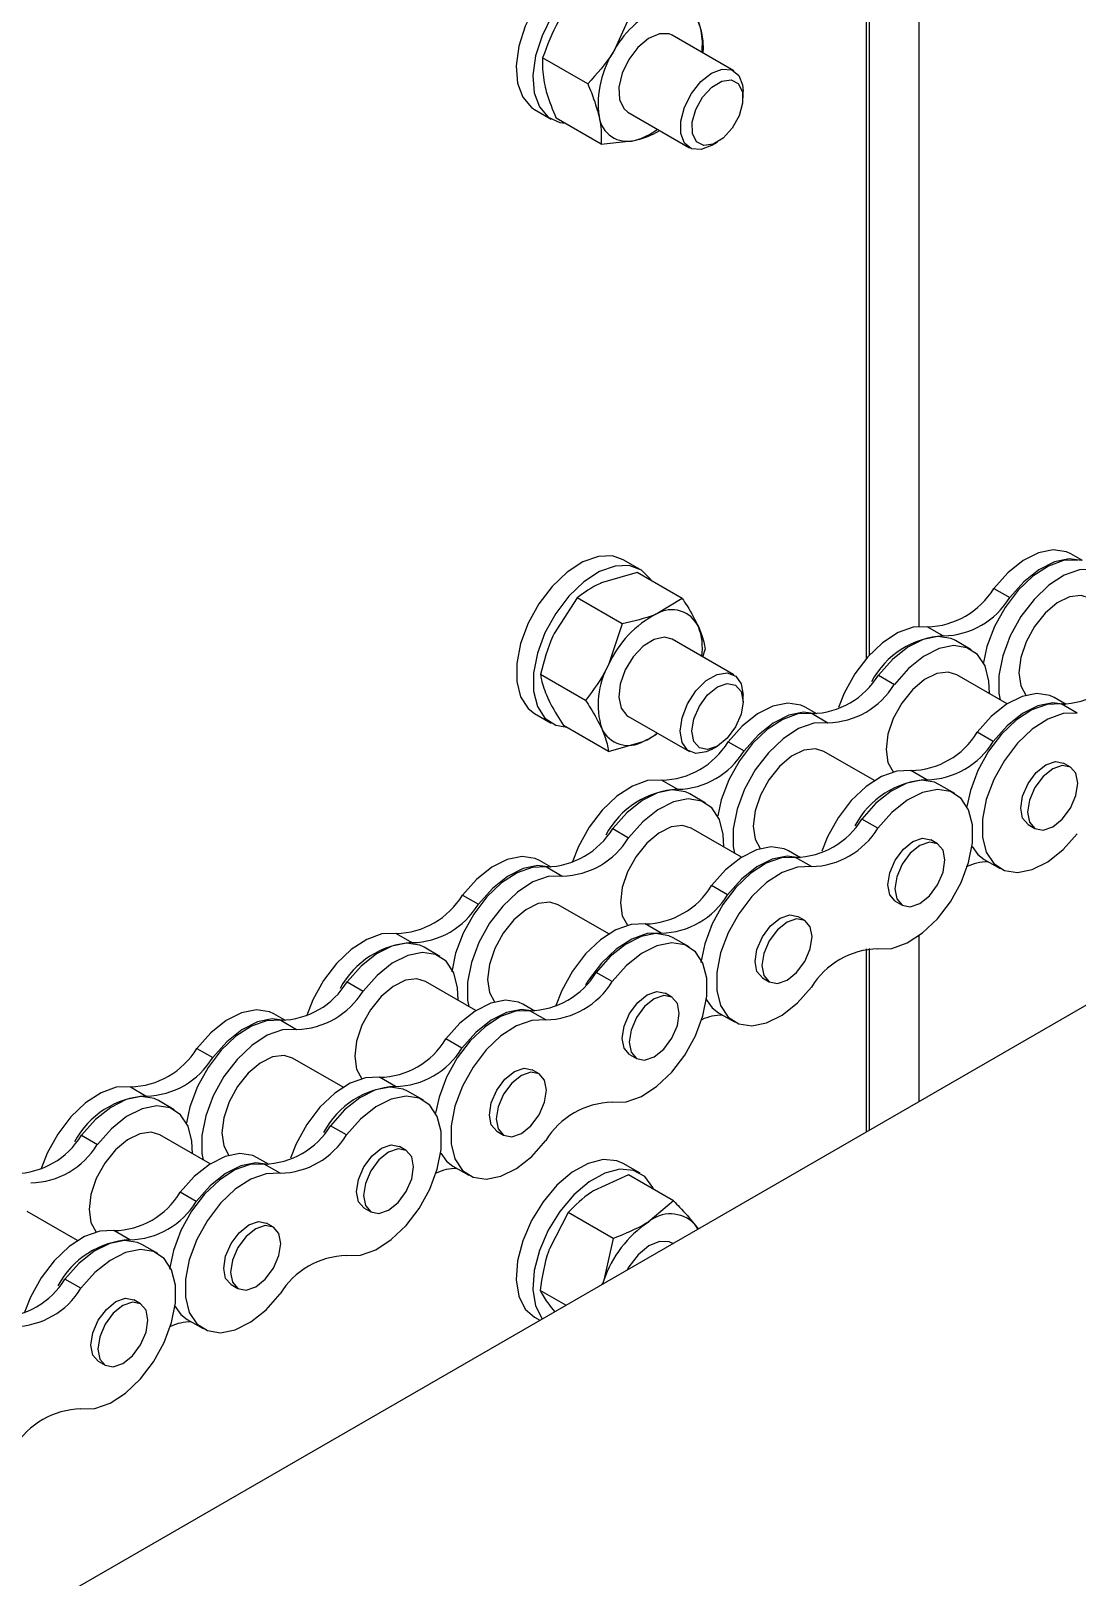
# Model space of a CAD drawing. Header units: metres. Extents: x 0 to 21025, y 0 to 14850.
# Drawn here: x 12881.9 to 12952.7, y 5165.9 to 5270.4 of the extents above; entities that cross this region are included whole.
import ezdxf

# ---------------------------------------------------------------- set-up
doc = ezdxf.new("R2010")
doc.units = ezdxf.units.M
doc.header["$LTSCALE"] = 25
doc.layers.add('SL4', color=4, linetype='Continuous')

msp = doc.modelspace()

# ---------------------------------------------------------------- linework, layer by layer
at = {"layer": 'SL4'}
for p, q in [((12941.961, 5308.046), (12941.961, 5230.131)), ((12938.425, 5227.987), (12938.425, 5306.005)), ((12938.593, 5306.102), (12938.593, 5228.175)), ((12149.854, 4740.748), (13086.753, 5281.608)), ((12922.566, 5271.754), (12921.385, 5269.105)), ((12929.449, 5267.694), (12925.288, 5270.096)), ((12919.572, 5266.821), (12916.526, 5268.579)), ((12930.071, 5265.867), (12930.071, 5266.32)), ((12915.98, 5265.077), (12917.111, 5264.424)), ((12920.478, 5262.747), (12917.432, 5264.505)), ((12922.288, 5264.9), (12926.45, 5262.497)), ((12920.478, 5262.747), (12922.744, 5262.995)), ((12927.95, 5262.646), (12928.342, 5262.872)), ((12923.111, 5233.99), (12921.979, 5234.643)), ((12953.028, 5234.584), (12952.229, 5235.045)), ((12922.911, 5233.786), (12920.571, 5233.107)), ((12925.956, 5232.028), (12922.911, 5233.786)), ((12918.863, 5232.063), (12917.305, 5229.658)), ((12921.908, 5230.305), (12918.863, 5232.063)), ((12925.956, 5232.028), (12924.248, 5230.984)), ((12947.024, 5232.702), (12948.099, 5232.082)), ((12921.908, 5230.305), (12920.982, 5227.535)), ((12942.534, 5230.11), (12943.609, 5229.49)), ((12929.449, 5226.867), (12925.288, 5229.269)), ((12945.506, 5228.558), (12944.431, 5229.179)), ((12927.357, 5228.075), (12927.52, 5228.576)), ((12919.424, 5225.13), (12916.379, 5226.888)), ((12939.226, 5226.836), (12940.301, 5226.215)), ((12947.933, 5224.894), (12944.526, 5226.861)), ((12930.071, 5225.04), (12930.071, 5225.493)), ((12935.068, 5224.215), (12934.268, 5224.677)), ((12951.913, 5224.86), (12951.113, 5225.321)), ((12952.655, 5224.267), (12951.581, 5224.888)), ((12915.98, 5224.25), (12917.111, 5223.597)), ((12922.288, 5224.073), (12926.45, 5221.67)), ((12934.736, 5224.243), (12935.811, 5223.623)), ((12920.988, 5221.678), (12917.943, 5223.436)), ((12946.983, 5222.358), (12945.908, 5222.978)), ((12920.988, 5221.678), (12923.328, 5222.357)), ((12927.95, 5221.819), (12928.342, 5222.045)), ((12929.063, 5222.334), (12930.138, 5221.713)), ((12938.952, 5219.71), (12935.545, 5221.677)), ((12952.206, 5220.624), (12951.74, 5220.893)), ((12924.573, 5219.742), (12925.648, 5219.121)), ((12942.493, 5219.765), (12941.418, 5220.386)), ((12944.39, 5218.834), (12943.315, 5219.454)), ((12927.545, 5218.19), (12926.47, 5218.81)), ((12921.266, 5216.467), (12922.34, 5215.847)), ((12929.972, 5214.526), (12926.565, 5216.492)), ((12939.185, 5216.491), (12938.11, 5217.111)), ((12949.342, 5216.739), (12949.807, 5216.47)), ((12943.225, 5215.44), (12942.76, 5215.709)), ((12917.107, 5213.847), (12916.308, 5214.309)), ((12933.952, 5214.491), (12933.153, 5214.953)), ((12934.695, 5213.899), (12933.62, 5214.519)), ((12946.376, 5214.385), (12947.451, 5213.764)), ((12916.775, 5213.875), (12917.85, 5213.255)), ((12929.022, 5211.989), (12927.948, 5212.61)), ((12911.103, 5211.965), (12912.178, 5211.345)), ((12920.992, 5209.341), (12917.585, 5211.308)), ((12940.361, 5211.554), (12940.827, 5211.286)), ((12924.532, 5209.397), (12923.458, 5210.018)), ((12934.245, 5210.256), (12933.779, 5210.525)), ((12906.613, 5209.373), (12907.688, 5208.753)), ((12926.429, 5208.466), (12925.355, 5209.086)), ((12941.961, 5209.218), (12941.961, 5198.021)), ((12909.585, 5207.821), (12908.51, 5208.442)), ((12938.425, 5195.98), (12938.425, 5208.332)), ((12938.593, 5208.35), (12938.593, 5196.077)), ((12903.305, 5206.099), (12904.38, 5205.478)), ((12912.012, 5204.157), (12908.605, 5206.124)), ((12921.225, 5206.122), (12920.15, 5206.743)), ((12931.381, 5206.37), (12931.847, 5206.101)), ((12925.265, 5205.072), (12924.799, 5205.34)), ((12899.147, 5203.479), (12898.347, 5203.94)), ((12915.992, 5204.123), (12915.192, 5204.584)), ((12916.734, 5203.53), (12915.66, 5204.151)), ((12928.415, 5204.016), (12929.49, 5203.396)), ((12898.815, 5203.507), (12899.89, 5202.886)), ((12911.062, 5201.621), (12909.987, 5202.241)), ((12893.142, 5201.597), (12894.217, 5200.977)), ((12903.031, 5198.973), (12899.624, 5200.94)), ((12922.401, 5201.186), (12922.867, 5200.917)), ((12906.572, 5199.029), (12905.497, 5199.649)), ((12916.285, 5199.887), (12915.819, 5200.156)), ((12888.652, 5199.005), (12889.727, 5198.385)), ((12908.469, 5198.097), (12907.394, 5198.718)), ((12891.624, 5197.453), (12890.549, 5198.074)), ((12885.345, 5195.73), (12886.419, 5195.11)), ((12894.051, 5193.789), (12890.644, 5195.756)), ((12903.264, 5195.754), (12902.189, 5196.375)), ((12913.421, 5196.002), (12913.886, 5195.733)), ((12907.304, 5194.703), (12906.839, 5194.972)), ((12898.031, 5193.754), (12897.232, 5194.216)), ((12898.774, 5193.162), (12897.699, 5193.782)), ((12910.455, 5193.648), (12911.53, 5193.027)), ((12923.111, 5193.163), (12921.979, 5193.816)), ((12922.329, 5193.054), (12919.974, 5191.967)), ((12925.375, 5191.296), (12922.329, 5193.054)), ((12893.101, 5191.252), (12892.027, 5191.873)), ((12925.375, 5191.296), (12923.651, 5189.844)), ((12885.071, 5188.605), (12881.664, 5190.571)), ((12904.44, 5190.818), (12904.906, 5190.549)), ((12918.25, 5190.516), (12916.983, 5188.063)), ((12921.295, 5188.758), (12918.25, 5190.516)), ((12888.611, 5188.66), (12887.537, 5189.281)), ((12898.324, 5189.519), (12897.858, 5189.788)), ((12926.779, 5189.748), (12927.038, 5189.407)), ((12890.508, 5187.729), (12889.434, 5188.349)), ((12921.295, 5188.758), (12920.66, 5185.941)), ((12925.327, 5188.419), (12925.288, 5188.442)), ((12885.304, 5185.386), (12884.229, 5186.006)), ((12920.66, 5185.941), (12920.568, 5185.672)), ((12895.46, 5185.633), (12895.926, 5185.365)), ((12918.089, 5184.241), (12916.347, 5185.246)), ((12889.344, 5184.335), (12888.878, 5184.604)), ((12917.12, 5184.063), (12917.335, 5183.805)), ((12892.494, 5183.279), (12893.569, 5182.659)), ((12915.98, 5183.423), (12916.327, 5183.223)), ((12886.48, 5180.449), (12886.946, 5180.18))]:
    msp.add_line(p, q, dxfattribs=at)
at = {"layer": 'SL4', "flags": 128}
for points in [[(12921.979, 5275.47), (12921.824, 5275.551), (12920.952, 5275.75), (12919.956, 5275.605), (12918.898, 5275.125), (12917.846, 5274.34), (12916.865, 5273.3), (12916.017, 5272.07), (12915.354, 5270.726), (12914.92, 5269.355), (12914.741, 5268.041), (12914.828, 5266.867), (12915.176, 5265.907), (12915.763, 5265.222), (12915.98, 5265.077)], [(12923.819, 5274.141), (12923.649, 5274.367), (12922.955, 5274.898), (12922.083, 5275.097), (12921.087, 5274.952), (12920.03, 5274.472), (12918.977, 5273.687), (12917.996, 5272.647), (12917.148, 5271.417), (12916.486, 5270.073), (12916.052, 5268.702), (12915.872, 5267.388), (12915.959, 5266.214), (12916.307, 5265.254), (12916.894, 5264.569), (12917.683, 5264.201), (12918.05, 5264.148)], [(12925.288, 5270.096), (12925.07, 5270.19), (12924.414, 5270.2), (12923.683, 5269.884), (12922.965, 5269.281), (12922.346, 5268.462), (12921.901, 5267.527), (12921.683, 5266.589), (12921.719, 5265.76), (12922.005, 5265.141), (12922.288, 5264.9)], [(12925.859, 5264.301), (12926.107, 5265.246), (12926.578, 5266.172), (12927.214, 5266.968), (12927.939, 5267.539), (12928.665, 5267.815), (12929.305, 5267.762), (12929.781, 5267.389), (12930.037, 5266.738), (12930.071, 5266.32)], [(12926.637, 5264.222), (12926.878, 5265.089), (12927.342, 5265.922), (12927.959, 5266.595), (12928.633, 5267.006), (12929.263, 5267.091), (12929.753, 5266.838), (12930.028, 5266.285), (12930.046, 5265.517), (12929.805, 5264.65), (12929.341, 5263.816), (12928.725, 5263.143), (12928.05, 5262.733), (12927.42, 5262.647), (12926.93, 5262.901), (12926.655, 5263.453), (12926.637, 5264.222)], [(12927.95, 5262.646), (12927.234, 5262.376), (12926.594, 5262.428), (12926.118, 5262.802), (12925.862, 5263.453), (12925.859, 5264.301)], [(12952.229, 5235.045), (12951.937, 5235.184), (12951.05, 5235.321), (12950.052, 5235.119), (12949.004, 5234.59), (12947.973, 5233.767), (12947.024, 5232.702)], [(12921.979, 5234.643), (12921.253, 5234.896), (12920.291, 5234.863), (12919.246, 5234.49), (12918.185, 5233.8), (12917.173, 5232.837), (12916.275, 5231.66), (12915.547, 5230.345), (12915.035, 5228.973), (12914.77, 5227.631), (12914.77, 5226.403), (12915.035, 5225.366), (12915.547, 5224.586), (12915.98, 5224.25)], [(12923.872, 5233.231), (12923.829, 5233.3), (12923.204, 5233.933), (12922.384, 5234.242), (12921.422, 5234.21), (12920.377, 5233.837), (12919.316, 5233.147), (12918.304, 5232.184), (12917.407, 5231.007), (12916.679, 5229.692), (12916.166, 5228.32), (12915.902, 5226.978), (12915.902, 5225.75), (12916.166, 5224.713), (12916.679, 5223.932), (12917.407, 5223.457), (12918.149, 5223.317)], [(12952.696, 5234.612), (12951.747, 5234.58), (12950.716, 5234.213), (12949.668, 5233.533), (12948.67, 5232.582), (12947.784, 5231.421), (12947.065, 5230.123), (12946.559, 5228.769), (12946.328, 5227.687)], [(12952.947, 5234.586), (12952.125, 5234.701), (12951.127, 5234.498), (12950.079, 5233.969), (12949.048, 5233.147), (12948.099, 5232.082)], [(12953.771, 5233.991), (12952.822, 5233.96), (12951.791, 5233.592), (12950.743, 5232.912), (12949.745, 5231.962), (12948.859, 5230.801), (12948.14, 5229.503), (12947.634, 5228.149), (12947.373, 5226.824), (12947.373, 5225.612), (12947.447, 5225.174)], [(12953.506, 5232.045), (12952.926, 5232.224), (12952.149, 5232.128), (12951.317, 5231.719), (12950.503, 5231.035), (12949.78, 5230.136), (12949.213, 5229.101), (12948.85, 5228.024), (12948.726, 5226.999)], [(12942.534, 5230.11), (12941.584, 5230.079), (12940.554, 5229.711), (12939.506, 5229.031), (12938.508, 5228.08), (12937.621, 5226.92), (12936.903, 5225.621), (12936.516, 5224.651)], [(12925.288, 5229.269), (12924.767, 5229.409), (12924.064, 5229.259), (12923.328, 5228.797), (12922.647, 5228.078), (12922.104, 5227.19), (12921.764, 5226.239), (12921.669, 5225.34), (12921.828, 5224.601), (12922.224, 5224.113), (12922.288, 5224.073)], [(12944.431, 5229.179), (12944.139, 5229.317), (12943.252, 5229.454), (12942.254, 5229.252), (12941.206, 5228.723), (12940.175, 5227.9), (12939.226, 5226.836)], [(12946.726, 5225.59), (12946.699, 5226.435), (12946.438, 5227.458), (12945.932, 5228.228), (12945.213, 5228.696), (12944.327, 5228.834), (12943.329, 5228.632), (12942.281, 5228.103), (12941.25, 5227.28), (12940.301, 5226.215)], [(12925.828, 5223.044), (12925.956, 5223.955), (12926.325, 5224.905), (12926.889, 5225.778), (12927.581, 5226.468), (12928.318, 5226.893), (12929.01, 5227.002), (12929.575, 5226.781), (12929.943, 5226.257), (12930.071, 5225.493), (12930.071, 5225.493)], [(12944.526, 5226.861), (12943.946, 5227.04), (12943.169, 5226.943), (12942.337, 5226.535), (12941.523, 5225.851), (12940.8, 5224.951), (12940.232, 5223.917), (12939.87, 5222.84), (12939.746, 5221.815)], [(12948.726, 5226.999), (12948.85, 5226.118), (12949.196, 5225.477)], [(12926.612, 5223.044), (12926.744, 5223.884), (12927.119, 5224.748), (12927.68, 5225.505), (12928.342, 5226.039), (12929.003, 5226.269), (12929.564, 5226.16), (12929.939, 5225.728), (12930.071, 5225.04), (12929.939, 5224.2), (12929.564, 5223.336), (12929.003, 5222.579), (12928.342, 5222.045), (12927.68, 5221.815), (12927.119, 5221.924), (12926.744, 5222.356), (12926.612, 5223.044)], [(12934.268, 5224.677), (12933.976, 5224.815), (12933.09, 5224.953), (12932.091, 5224.751), (12931.044, 5224.221), (12930.013, 5223.399), (12929.063, 5222.334)], [(12951.581, 5224.888), (12950.631, 5224.856), (12949.6, 5224.489), (12948.553, 5223.808), (12947.554, 5222.858), (12946.668, 5221.697), (12945.949, 5220.399), (12945.444, 5219.045), (12945.212, 5217.963)], [(12951.113, 5225.321), (12950.821, 5225.459), (12949.934, 5225.597), (12948.936, 5225.395), (12947.889, 5224.866), (12946.858, 5224.043), (12945.908, 5222.978)], [(12951.831, 5224.862), (12951.009, 5224.976), (12950.011, 5224.774), (12948.963, 5224.245), (12947.932, 5223.422), (12946.983, 5222.358)], [(12934.736, 5224.243), (12933.786, 5224.212), (12932.756, 5223.845), (12931.708, 5223.164), (12930.71, 5222.214), (12929.823, 5221.053), (12929.105, 5219.755), (12928.599, 5218.401), (12928.367, 5217.319)], [(12935.811, 5223.623), (12934.861, 5223.592), (12933.83, 5223.224), (12932.783, 5222.544), (12931.784, 5221.593), (12930.898, 5220.432), (12930.179, 5219.134), (12929.674, 5217.78), (12929.413, 5216.456), (12929.413, 5215.243), (12929.487, 5214.806)], [(12934.986, 5224.218), (12934.165, 5224.332), (12933.166, 5224.13), (12932.119, 5223.601), (12931.088, 5222.778), (12930.138, 5221.713)], [(12952.655, 5224.267), (12951.706, 5224.236), (12950.675, 5223.868), (12949.627, 5223.188), (12948.629, 5222.237), (12947.743, 5221.077), (12947.024, 5219.778), (12946.518, 5218.424), (12946.257, 5217.1), (12946.257, 5215.888), (12946.518, 5214.864), (12947.024, 5214.094), (12947.743, 5213.626), (12948.629, 5213.488), (12949.627, 5213.691), (12950.675, 5214.22), (12951.706, 5215.043), (12952.655, 5216.107)], [(12927.95, 5221.819), (12927.581, 5221.643), (12926.889, 5221.535), (12926.325, 5221.756), (12925.956, 5222.28), (12925.828, 5223.044)], [(12935.545, 5221.677), (12934.966, 5221.856), (12934.189, 5221.759), (12933.356, 5221.351), (12932.543, 5220.666), (12931.82, 5219.767), (12931.252, 5218.733), (12930.89, 5217.655), (12930.765, 5216.631)], [(12939.746, 5221.815), (12939.87, 5220.933), (12940.215, 5220.293)], [(12948.845, 5217.837), (12948.974, 5218.661), (12949.342, 5219.508), (12949.892, 5220.251), (12950.541, 5220.774), (12951.19, 5221), (12951.74, 5220.893)], [(12949.31, 5217.568), (12949.44, 5216.893), (12949.807, 5216.47), (12950.357, 5216.363), (12951.006, 5216.589), (12951.655, 5217.112), (12952.206, 5217.854), (12952.573, 5218.702), (12952.702, 5219.526), (12952.573, 5220.201), (12952.206, 5220.624), (12951.655, 5220.731), (12951.006, 5220.506), (12950.357, 5219.982), (12949.807, 5219.24), (12949.44, 5218.392), (12949.31, 5217.568)], [(12924.573, 5219.742), (12923.624, 5219.71), (12922.593, 5219.343), (12921.545, 5218.663), (12920.547, 5217.712), (12919.661, 5216.551), (12918.942, 5215.253), (12918.516, 5214.161)], [(12941.418, 5220.386), (12940.469, 5220.354), (12939.438, 5219.987), (12938.39, 5219.307), (12937.392, 5218.356), (12936.505, 5217.195), (12935.787, 5215.897), (12935.4, 5214.927)], [(12943.315, 5219.454), (12943.023, 5219.593), (12942.136, 5219.73), (12941.138, 5219.528), (12940.091, 5218.999), (12939.06, 5218.176), (12938.11, 5217.111)], [(12926.47, 5218.81), (12926.178, 5218.949), (12925.292, 5219.086), (12924.293, 5218.884), (12923.246, 5218.355), (12922.215, 5217.532), (12921.266, 5216.467)], [(12928.766, 5215.222), (12928.738, 5216.066), (12928.477, 5217.09), (12927.972, 5217.86), (12927.253, 5218.328), (12926.367, 5218.466), (12925.368, 5218.263), (12924.321, 5217.734), (12923.29, 5216.911), (12922.34, 5215.847)], [(12939.185, 5208.331), (12940.134, 5208.362), (12941.165, 5208.73), (12942.213, 5209.41), (12943.211, 5210.361), (12944.098, 5211.522), (12944.816, 5212.82), (12945.322, 5214.174), (12945.583, 5215.498), (12945.583, 5216.71), (12945.322, 5217.734), (12944.816, 5218.504), (12944.098, 5218.972), (12943.211, 5219.11), (12942.213, 5218.908), (12941.165, 5218.378), (12940.134, 5217.556), (12939.185, 5216.491)], [(12949.342, 5216.739), (12949.342, 5216.739), (12948.974, 5217.162), (12948.845, 5217.837)], [(12926.565, 5216.492), (12925.985, 5216.671), (12925.208, 5216.575), (12924.376, 5216.166), (12923.562, 5215.482), (12922.84, 5214.583), (12922.272, 5213.549), (12921.91, 5212.471), (12921.785, 5211.446)], [(12930.765, 5216.631), (12930.89, 5215.749), (12931.235, 5215.109)], [(12933.153, 5214.953), (12932.86, 5215.091), (12931.974, 5215.229), (12930.976, 5215.026), (12929.928, 5214.497), (12928.897, 5213.674), (12927.948, 5212.61)], [(12939.865, 5212.653), (12939.994, 5213.477), (12940.361, 5214.324), (12940.912, 5215.066), (12941.561, 5215.59), (12942.21, 5215.816), (12942.76, 5215.709)], [(12940.33, 5212.384), (12940.459, 5211.709), (12940.827, 5211.286), (12941.377, 5211.179), (12942.026, 5211.404), (12942.675, 5211.928), (12943.225, 5212.67), (12943.593, 5213.518), (12943.722, 5214.342), (12943.593, 5215.017), (12943.225, 5215.44), (12942.675, 5215.547), (12942.026, 5215.321), (12941.377, 5214.798), (12940.827, 5214.055), (12940.459, 5213.208), (12940.33, 5212.384)], [(12945.554, 5215.256), (12945.949, 5214.715), (12946.376, 5214.385)], [(12916.308, 5214.309), (12916.016, 5214.447), (12915.129, 5214.584), (12914.131, 5214.382), (12913.083, 5213.853), (12912.052, 5213.03), (12911.103, 5211.965)], [(12933.62, 5214.519), (12932.671, 5214.488), (12931.64, 5214.12), (12930.592, 5213.44), (12929.594, 5212.489), (12928.707, 5211.329), (12927.989, 5210.03), (12927.483, 5208.676), (12927.229, 5207.415)], [(12933.87, 5214.494), (12933.049, 5214.608), (12932.05, 5214.406), (12931.003, 5213.877), (12929.972, 5213.054), (12929.022, 5211.989)], [(12916.775, 5213.875), (12915.826, 5213.844), (12914.795, 5213.476), (12913.747, 5212.796), (12912.749, 5211.845), (12911.863, 5210.685), (12911.144, 5209.386), (12910.638, 5208.032), (12910.384, 5206.77)], [(12917.85, 5213.255), (12916.901, 5213.223), (12915.87, 5212.856), (12914.822, 5212.175), (12913.824, 5211.225), (12912.938, 5210.064), (12912.219, 5208.766), (12911.713, 5207.412), (12911.452, 5206.087), (12911.452, 5204.875), (12911.526, 5204.437)], [(12917.026, 5213.85), (12916.204, 5213.964), (12915.206, 5213.762), (12914.158, 5213.233), (12913.127, 5212.41), (12912.178, 5211.345)], [(12934.695, 5213.899), (12933.745, 5213.867), (12932.715, 5213.5), (12931.667, 5212.819), (12930.669, 5211.869), (12929.782, 5210.708), (12929.064, 5209.41), (12928.558, 5208.056), (12928.297, 5206.731), (12928.297, 5205.519), (12928.558, 5204.496), (12929.064, 5203.726), (12929.782, 5203.257), (12930.669, 5203.12), (12931.667, 5203.322), (12932.715, 5203.851), (12933.745, 5204.674), (12934.695, 5205.739)], [(12940.361, 5211.554), (12940.361, 5211.554), (12939.994, 5211.978), (12939.865, 5212.653)], [(12917.585, 5211.308), (12917.005, 5211.487), (12916.228, 5211.391), (12915.396, 5210.982), (12914.582, 5210.298), (12913.859, 5209.399), (12913.292, 5208.365), (12912.929, 5207.287), (12912.805, 5206.262)], [(12921.785, 5211.446), (12921.91, 5210.565), (12922.255, 5209.925)], [(12923.458, 5210.018), (12922.508, 5209.986), (12921.477, 5209.619), (12920.43, 5208.938), (12919.431, 5207.988), (12918.545, 5206.827), (12917.826, 5205.529), (12917.4, 5204.437)], [(12930.884, 5207.468), (12931.013, 5208.292), (12931.381, 5209.14), (12931.931, 5209.882), (12932.58, 5210.406), (12933.229, 5210.632), (12933.779, 5210.525)], [(12931.35, 5207.2), (12931.479, 5206.525), (12931.847, 5206.101), (12932.397, 5205.995), (12933.046, 5206.22), (12933.695, 5206.744), (12934.245, 5207.486), (12934.613, 5208.334), (12934.742, 5209.158), (12934.613, 5209.833), (12934.245, 5210.256), (12933.695, 5210.363), (12933.046, 5210.137), (12932.397, 5209.613), (12931.847, 5208.871), (12931.479, 5208.024), (12931.35, 5207.2)], [(12906.613, 5209.373), (12905.663, 5209.342), (12904.633, 5208.974), (12903.585, 5208.294), (12902.587, 5207.344), (12901.7, 5206.183), (12900.982, 5204.885), (12900.555, 5203.793)], [(12924.532, 5209.397), (12923.583, 5209.366), (12922.552, 5208.998), (12921.504, 5208.318), (12920.506, 5207.367), (12919.62, 5206.207), (12919.432, 5205.908)], [(12925.355, 5209.086), (12925.062, 5209.224), (12924.176, 5209.362), (12923.178, 5209.16), (12922.13, 5208.63), (12921.099, 5207.808), (12920.15, 5206.743)], [(12908.51, 5208.442), (12908.218, 5208.58), (12907.331, 5208.718), (12906.333, 5208.515), (12905.285, 5207.986), (12904.254, 5207.164), (12903.305, 5206.099)], [(12910.805, 5204.854), (12910.778, 5205.698), (12910.517, 5206.721), (12910.011, 5207.491), (12909.292, 5207.96), (12908.406, 5208.097), (12907.408, 5207.895), (12906.36, 5207.366), (12905.329, 5206.543), (12904.38, 5205.478)], [(12921.225, 5197.963), (12922.174, 5197.994), (12923.205, 5198.362), (12924.252, 5199.042), (12925.251, 5199.992), (12926.137, 5201.153), (12926.856, 5202.451), (12927.362, 5203.805), (12927.623, 5205.13), (12927.623, 5206.342), (12927.362, 5207.365), (12926.856, 5208.135), (12926.137, 5208.604), (12925.251, 5208.741), (12924.252, 5208.539), (12923.205, 5208.01), (12922.174, 5207.187), (12921.225, 5206.122)], [(12931.381, 5206.37), (12931.381, 5206.37), (12931.013, 5206.793), (12930.884, 5207.468)], [(12908.605, 5206.124), (12908.025, 5206.303), (12907.248, 5206.207), (12906.416, 5205.798), (12905.602, 5205.114), (12904.879, 5204.215), (12904.311, 5203.18), (12903.949, 5202.103), (12903.825, 5201.078)], [(12912.805, 5206.262), (12912.929, 5205.381), (12913.275, 5204.741)], [(12915.192, 5204.584), (12914.9, 5204.723), (12914.013, 5204.86), (12913.015, 5204.658), (12911.968, 5204.129), (12910.937, 5203.306), (12909.987, 5202.241)], [(12921.904, 5202.284), (12922.033, 5203.108), (12922.401, 5203.956), (12922.951, 5204.698), (12923.6, 5205.222), (12924.249, 5205.447), (12924.799, 5205.34)], [(12922.37, 5202.015), (12922.499, 5201.34), (12922.866, 5200.917), (12923.417, 5200.81), (12924.066, 5201.036), (12924.715, 5201.56), (12925.265, 5202.302), (12925.633, 5203.15), (12925.762, 5203.974), (12925.633, 5204.648), (12925.265, 5205.072), (12924.715, 5205.179), (12924.066, 5204.953), (12923.417, 5204.429), (12922.866, 5203.687), (12922.499, 5202.839), (12922.37, 5202.015)], [(12927.542, 5204.987), (12927.989, 5204.346), (12928.415, 5204.016)], [(12898.347, 5203.94), (12898.055, 5204.079), (12897.169, 5204.216), (12896.17, 5204.014), (12895.123, 5203.485), (12894.092, 5202.662), (12893.142, 5201.597)], [(12915.66, 5204.151), (12914.71, 5204.119), (12913.679, 5203.752), (12912.632, 5203.072), (12911.633, 5202.121), (12910.747, 5200.96), (12910.028, 5199.662), (12909.523, 5198.308), (12909.291, 5197.226)], [(12915.91, 5204.125), (12915.088, 5204.24), (12914.09, 5204.037), (12913.042, 5203.508), (12912.011, 5202.686), (12911.062, 5201.621)], [(12898.815, 5203.507), (12897.865, 5203.475), (12896.835, 5203.108), (12895.787, 5202.427), (12894.789, 5201.477), (12893.902, 5200.316), (12893.184, 5199.018), (12892.678, 5197.664), (12892.446, 5196.582)], [(12899.89, 5202.886), (12898.94, 5202.855), (12897.909, 5202.487), (12896.862, 5201.807), (12895.863, 5200.856), (12894.977, 5199.696), (12894.258, 5198.397), (12893.753, 5197.043), (12893.492, 5195.719), (12893.492, 5194.507), (12893.566, 5194.069)], [(12899.065, 5203.481), (12898.244, 5203.596), (12897.245, 5203.393), (12896.198, 5202.864), (12895.167, 5202.041), (12894.217, 5200.977)], [(12916.734, 5203.53), (12915.785, 5203.499), (12914.754, 5203.131), (12913.706, 5202.451), (12912.708, 5201.501), (12911.822, 5200.34), (12911.103, 5199.042), (12910.597, 5197.688), (12910.336, 5196.363), (12910.336, 5195.151), (12910.597, 5194.128), (12911.103, 5193.358), (12911.822, 5192.889), (12912.708, 5192.752), (12913.706, 5192.954), (12914.754, 5193.483), (12915.785, 5194.306), (12916.734, 5195.371)], [(12922.401, 5201.186), (12922.401, 5201.186), (12922.033, 5201.609), (12921.904, 5202.284)], [(12899.624, 5200.94), (12899.045, 5201.119), (12898.268, 5201.022), (12897.435, 5200.614), (12896.622, 5199.93), (12895.899, 5199.03), (12895.331, 5197.996), (12894.969, 5196.919), (12894.844, 5195.894)], [(12903.825, 5201.078), (12903.949, 5200.197), (12904.294, 5199.557)], [(12905.497, 5199.649), (12904.548, 5199.618), (12903.517, 5199.25), (12902.469, 5198.57), (12901.471, 5197.619), (12900.584, 5196.459), (12899.866, 5195.16), (12899.479, 5194.19)], [(12912.924, 5197.1), (12913.053, 5197.924), (12913.421, 5198.772), (12913.971, 5199.514), (12914.62, 5200.038), (12915.269, 5200.263), (12915.819, 5200.156)], [(12913.389, 5196.831), (12913.519, 5196.156), (12913.886, 5195.733), (12914.436, 5195.626), (12915.085, 5195.852), (12915.734, 5196.376), (12916.285, 5197.118), (12916.652, 5197.965), (12916.781, 5198.789), (12916.652, 5199.464), (12916.285, 5199.887), (12915.734, 5199.994), (12915.085, 5199.769), (12914.436, 5199.245), (12913.886, 5198.503), (12913.519, 5197.655), (12913.389, 5196.831)], [(12888.652, 5199.005), (12887.703, 5198.974), (12886.672, 5198.606), (12885.624, 5197.926), (12884.626, 5196.975), (12883.74, 5195.814), (12883.021, 5194.516), (12882.595, 5193.424)], [(12907.394, 5198.718), (12907.102, 5198.856), (12906.215, 5198.993), (12905.217, 5198.791), (12904.17, 5198.262), (12903.139, 5197.439), (12902.189, 5196.375)], [(12890.549, 5198.074), (12890.257, 5198.212), (12889.371, 5198.349), (12888.372, 5198.147), (12887.325, 5197.618), (12886.294, 5196.795), (12885.345, 5195.73)], [(12892.845, 5194.485), (12892.817, 5195.33), (12892.556, 5196.353), (12892.051, 5197.123), (12891.332, 5197.591), (12890.446, 5197.729), (12889.447, 5197.527), (12888.4, 5196.998), (12887.369, 5196.175), (12886.419, 5195.11)], [(12903.264, 5187.594), (12904.213, 5187.626), (12905.244, 5187.993), (12906.292, 5188.673), (12907.29, 5189.624), (12908.177, 5190.785), (12908.895, 5192.083), (12909.401, 5193.437), (12909.662, 5194.762), (12909.662, 5195.974), (12909.401, 5196.997), (12908.895, 5197.767), (12908.177, 5198.235), (12907.29, 5198.373), (12906.292, 5198.171), (12905.244, 5197.642), (12904.213, 5196.819), (12903.264, 5195.754)], [(12913.421, 5196.002), (12913.421, 5196.002), (12913.053, 5196.425), (12912.924, 5197.1)], [(12890.644, 5195.756), (12890.064, 5195.935), (12889.287, 5195.838), (12888.455, 5195.43), (12887.641, 5194.745), (12886.919, 5193.846), (12886.351, 5192.812), (12885.989, 5191.734), (12885.864, 5190.71)], [(12894.844, 5195.894), (12894.969, 5195.012), (12895.314, 5194.372)], [(12897.232, 5194.216), (12896.939, 5194.354), (12896.053, 5194.492), (12895.055, 5194.29), (12894.007, 5193.76), (12892.976, 5192.938), (12892.027, 5191.873)], [(12903.944, 5191.916), (12904.073, 5192.74), (12904.44, 5193.587), (12904.991, 5194.33), (12905.64, 5194.853), (12906.289, 5195.079), (12906.839, 5194.972)], [(12904.409, 5191.647), (12904.538, 5190.972), (12904.906, 5190.549), (12905.456, 5190.442), (12906.105, 5190.668), (12906.754, 5191.191), (12907.304, 5191.934), (12907.672, 5192.781), (12907.801, 5193.605), (12907.672, 5194.28), (12907.304, 5194.703), (12906.754, 5194.81), (12906.105, 5194.585), (12905.456, 5194.061), (12904.906, 5193.319), (12904.538, 5192.471), (12904.409, 5191.647)], [(12909.633, 5194.519), (12910.028, 5193.978), (12910.455, 5193.648)], [(12897.699, 5193.782), (12896.75, 5193.751), (12895.719, 5193.384), (12894.671, 5192.703), (12893.673, 5191.753), (12892.786, 5190.592), (12892.068, 5189.294), (12891.562, 5187.94), (12891.308, 5186.678)], [(12897.949, 5193.757), (12897.128, 5193.871), (12896.129, 5193.669), (12895.082, 5193.14), (12894.051, 5192.317), (12893.101, 5191.252)], [(12921.979, 5193.816), (12921.539, 5194.005), (12920.617, 5194.085), (12919.592, 5193.821), (12918.529, 5193.231), (12917.494, 5192.351), (12916.552, 5191.236), (12915.763, 5189.957), (12915.176, 5188.594), (12914.828, 5187.233), (12914.741, 5185.959), (12914.92, 5184.852), (12915.354, 5183.982), (12915.98, 5183.423)], [(12924.05, 5192.06), (12923.984, 5192.203), (12923.431, 5192.933), (12922.67, 5193.352), (12921.748, 5193.431), (12920.723, 5193.168), (12919.66, 5192.578), (12918.625, 5191.698), (12917.683, 5190.583), (12916.894, 5189.304), (12916.307, 5187.941), (12915.959, 5186.58), (12915.872, 5185.306), (12916.052, 5184.199), (12916.486, 5183.328), (12916.493, 5183.319)], [(12898.774, 5193.162), (12897.824, 5193.131), (12896.794, 5192.763), (12895.746, 5192.083), (12894.748, 5191.132), (12893.861, 5189.971), (12893.143, 5188.673), (12892.637, 5187.319), (12892.376, 5185.995), (12892.376, 5184.782), (12892.637, 5183.759), (12893.143, 5182.989), (12893.861, 5182.521), (12894.748, 5182.383), (12895.746, 5182.585), (12896.794, 5183.115), (12897.824, 5183.937), (12898.774, 5185.002)], [(12904.44, 5190.818), (12904.44, 5190.818), (12904.073, 5191.241), (12903.944, 5191.916)], [(12885.864, 5190.71), (12885.989, 5189.828), (12886.334, 5189.188)], [(12887.537, 5189.281), (12886.587, 5189.249), (12885.556, 5188.882), (12884.509, 5188.202), (12883.51, 5187.251), (12882.624, 5186.09), (12881.905, 5184.792), (12881.479, 5183.7)], [(12894.963, 5186.732), (12895.092, 5187.556), (12895.46, 5188.403), (12896.01, 5189.145), (12896.659, 5189.669), (12897.308, 5189.895), (12897.858, 5189.788)], [(12895.429, 5186.463), (12895.558, 5185.788), (12895.926, 5185.365), (12896.476, 5185.258), (12897.125, 5185.483), (12897.774, 5186.007), (12898.324, 5186.749), (12898.692, 5187.597), (12898.821, 5188.421), (12898.692, 5189.096), (12898.324, 5189.519), (12897.774, 5189.626), (12897.125, 5189.4), (12896.476, 5188.877), (12895.926, 5188.134), (12895.558, 5187.287), (12895.429, 5186.463)], [(12926.779, 5189.748), (12926.999, 5189.405), (12927.008, 5189.389)], [(12889.434, 5188.349), (12889.141, 5188.488), (12888.255, 5188.625), (12887.257, 5188.423), (12886.209, 5187.894), (12885.178, 5187.071), (12884.229, 5186.006)], [(12925.326, 5188.419), (12925.087, 5188.53), (12924.435, 5188.55), (12923.706, 5188.244), (12922.985, 5187.648), (12922.362, 5186.835), (12922.249, 5186.642)], [(12885.304, 5177.226), (12886.253, 5177.257), (12887.284, 5177.625), (12888.331, 5178.305), (12889.33, 5179.256), (12890.216, 5180.416), (12890.935, 5181.715), (12891.441, 5183.069), (12891.702, 5184.393), (12891.702, 5185.605), (12891.441, 5186.629), (12890.935, 5187.399), (12890.216, 5187.867), (12889.33, 5188.005), (12888.331, 5187.802), (12887.284, 5187.273), (12886.253, 5186.45), (12885.304, 5185.386)], [(12895.46, 5185.633), (12895.46, 5185.634), (12895.092, 5186.057), (12894.963, 5186.732)], [(12885.983, 5181.547), (12886.112, 5182.371), (12886.48, 5183.219), (12887.03, 5183.961), (12887.679, 5184.485), (12888.328, 5184.711), (12888.878, 5184.604)], [(12886.449, 5181.279), (12886.578, 5180.604), (12886.945, 5180.181), (12887.496, 5180.074), (12888.145, 5180.299), (12888.794, 5180.823), (12889.344, 5181.565), (12889.712, 5182.413), (12889.841, 5183.237), (12889.712, 5183.912), (12889.344, 5184.335), (12888.794, 5184.442), (12888.145, 5184.216), (12887.496, 5183.692), (12886.945, 5182.95), (12886.578, 5182.103), (12886.449, 5181.279)], [(12891.621, 5184.25), (12892.068, 5183.61), (12892.494, 5183.279)], [(12886.48, 5180.449), (12886.48, 5180.449), (12886.112, 5180.872), (12885.983, 5181.547)]]:
    msp.add_lwpolyline(points, dxfattribs=at)
at = {"layer": 'SL4'}
for centre, radius, start, end in [((12926.711, 5266.265), 6.037, 108.13667, 151.92911), ((12925.331, 5270.146), 1.921, 7.40541, 105.04163), ((12922.882, 5269.509), 4.443, 352.6603, 11.49111), ((12926.8, 5265.477), 6.519, 146.17631, 187.71296), ((12922.245, 5264.849), 1.921, 187.40541, 285.04163), ((12921.701, 5267.104), 4.24, 284.23321, 307.60188), ((12942.424, 5235.485), 5.376, 271.17027, 328.82435), ((12943.499, 5234.865), 5.376, 271.17027, 328.82435), ((12927.441, 5224.69), 7.058, 116.89925, 156.22882), ((12925.257, 5229.275), 1.985, 25.18702, 120.56826), ((12923.309, 5228.666), 4.017, 352.1017, 21.21647), ((12943.926, 5223.643), 5.855, 93.11014, 152.07323), ((12925.694, 5224.851), 5.423, 150.3337, 197.48987), ((12934.626, 5229.619), 5.376, 271.17027, 328.82435), ((12951.471, 5230.263), 5.376, 271.17027, 328.82435), ((12935.701, 5228.998), 5.376, 271.17027, 328.82435), ((12922.318, 5224.066), 1.985, 205.18702, 300.56826), ((12921.361, 5226.828), 4.884, 293.74314, 306.81927), ((12941.308, 5225.761), 5.376, 271.17027, 328.82435), ((12924.464, 5225.117), 5.376, 271.17027, 328.82435), ((12925.538, 5224.497), 5.376, 271.17027, 328.82435), ((12942.383, 5225.141), 5.376, 271.17027, 328.82435), ((12942.811, 5213.919), 5.855, 93.11014, 152.07323), ((12925.966, 5213.275), 5.855, 93.11014, 152.07323), ((12916.666, 5219.25), 5.376, 271.17027, 328.82435), ((12933.51, 5219.894), 5.376, 271.17027, 328.82435), ((12934.585, 5219.274), 5.376, 271.17027, 328.82435), ((12917.74, 5218.63), 5.376, 271.17027, 328.82435), ((12946.685, 5210.737), 3.488, 90.56121, 116.02926), ((12923.348, 5215.393), 5.376, 271.17027, 328.82435), ((12906.503, 5214.749), 5.376, 271.17027, 328.82435), ((12907.578, 5214.128), 5.376, 271.17027, 328.82435), ((12924.423, 5214.772), 5.376, 271.17027, 328.82435), ((12908.005, 5202.906), 5.855, 93.11014, 152.07323), ((12939.295, 5202.956), 5.376, 91.17027, 148.82435), ((12898.705, 5208.882), 5.376, 271.17027, 328.82435), ((12915.55, 5209.526), 5.376, 271.17027, 328.82435), ((12916.625, 5208.906), 5.376, 271.17027, 328.82435), ((12899.78, 5208.261), 5.376, 271.17027, 328.82435), ((12928.72, 5200.411), 3.446, 90.48433, 114.65112), ((12905.387, 5205.024), 5.376, 271.17027, 328.82435), ((12906.462, 5204.404), 5.376, 271.17027, 328.82435), ((12888.543, 5204.38), 5.376, 271.17027, 328.82435), ((12889.617, 5203.76), 5.376, 271.17027, 328.82435), ((12906.89, 5193.182), 5.855, 93.11014, 152.07323), ((12890.045, 5192.538), 5.855, 93.11014, 152.07323), ((12921.334, 5192.587), 5.376, 91.17027, 148.82435), ((12880.745, 5198.514), 5.376, 271.17027, 328.82435), ((12897.589, 5199.158), 5.376, 271.17027, 328.82435), ((12898.664, 5198.537), 5.376, 271.17027, 328.82435), ((12881.819, 5197.893), 5.376, 271.17027, 328.82435), ((12910.759, 5190.043), 3.446, 90.48439, 114.65208), ((12887.427, 5194.656), 5.376, 271.17027, 328.82435), ((12888.502, 5194.036), 5.376, 271.17027, 328.82435), ((12925.163, 5188.123), 2.291, 45.14975, 131.3093), ((12928.046, 5183.379), 7.817, 124.20835, 160.87457), ((12888.929, 5182.814), 5.855, 93.11014, 152.07323), ((12903.374, 5182.219), 5.376, 91.17027, 148.82435), ((12879.629, 5188.789), 5.376, 271.17027, 328.82435), ((12880.704, 5188.169), 5.376, 271.17027, 328.82435), ((12892.799, 5179.674), 3.446, 90.48436, 114.6516), ((12885.413, 5171.851), 5.376, 91.17027, 148.82435)]:
    msp.add_arc(centre, radius, start, end, dxfattribs=at)
for points, knots in [([(12926.467, 5272.613), (12926.552, 5272.415), (12926.885, 5271.644), (12927.086, 5270.927), (12927.235, 5270.394)], [0, 0, 0, 0, 0.2575513, 1, 1, 1, 1]), ([(12917.708, 5271.228), (12917.673, 5271.169), (12917.172, 5270.334), (12916.837, 5269.425), (12916.526, 5268.579)], [0, 0, 0, 0, 0.0702006, 1, 1, 1, 1]), ([(12927.235, 5270.394), (12927.273, 5270.211), (12927.384, 5269.665), (12927.371, 5269.205), (12927.362, 5268.899)], [0, 0, 0, 0, 0.3357522, 1, 1, 1, 1]), ([(12916.526, 5268.579), (12916.517, 5268.436), (12916.479, 5267.879), (12916.585, 5267.216), (12916.664, 5266.725)], [0, 0, 0, 0, 0.2575513, 1, 1, 1, 1]), ([(12921.385, 5269.105), (12921.349, 5269.047), (12920.839, 5268.217), (12920.182, 5267.493), (12919.572, 5266.821)], [0, 0, 0, 0, 0.0702006, 1, 1, 1, 1]), ([(12916.664, 5266.725), (12916.709, 5266.537), (12916.88, 5265.837), (12917.199, 5265.068), (12917.432, 5264.505)], [0, 0, 0, 0, 0.2686336, 1, 1, 1, 1]), ([(12919.572, 5266.821), (12919.657, 5266.623), (12919.99, 5265.852), (12920.191, 5265.134), (12920.34, 5264.602)], [0, 0, 0, 0, 0.2575513, 1, 1, 1, 1]), ([(12920.34, 5264.602), (12920.377, 5264.419), (12920.513, 5263.74), (12920.492, 5263.167), (12920.478, 5262.747)], [0, 0, 0, 0, 0.2686336, 1, 1, 1, 1]), ([(12922.744, 5262.995), (12922.789, 5263.005), (12923.444, 5263.153), (12923.928, 5263.388), (12924.378, 5263.606)], [0, 0, 0, 0, 0.0702006, 1, 1, 1, 1]), ([(12920.571, 5233.107), (12920.523, 5233.087), (12919.844, 5232.793), (12919.336, 5232.415), (12918.863, 5232.063)], [0, 0, 0, 0, 0.0702006, 1, 1, 1, 1]), ([(12925.956, 5232.028), (12926.069, 5231.856), (12926.509, 5231.187), (12926.822, 5230.575), (12927.054, 5230.12)], [0, 0, 0, 0, 0.25755135, 1, 1, 1, 1]), ([(12924.248, 5230.984), (12924.2, 5230.964), (12923.512, 5230.676), (12922.681, 5230.484), (12921.908, 5230.305)], [0, 0, 0, 0, 0.0702006, 1, 1, 1, 1]), ([(12927.054, 5230.12), (12927.12, 5229.966), (12927.367, 5229.392), (12927.455, 5228.921), (12927.52, 5228.576)], [0, 0, 0, 0, 0.2686336, 1, 1, 1, 1]), ([(12917.305, 5229.658), (12917.276, 5229.596), (12916.861, 5228.72), (12916.611, 5227.771), (12916.379, 5226.888)], [0, 0, 0, 0, 0.07020058, 1, 1, 1, 1]), ([(12916.379, 5226.888), (12916.397, 5226.771), (12916.467, 5226.315), (12916.684, 5225.758), (12916.845, 5225.344)], [0, 0, 0, 0, 0.2575513, 1, 1, 1, 1]), ([(12920.982, 5227.535), (12920.952, 5227.474), (12920.528, 5226.603), (12919.956, 5225.84), (12919.424, 5225.13)], [0, 0, 0, 0, 0.07020058, 1, 1, 1, 1]), ([(12916.845, 5225.344), (12916.921, 5225.185), (12917.203, 5224.59), (12917.63, 5223.924), (12917.943, 5223.436)], [0, 0, 0, 0, 0.2686336, 1, 1, 1, 1]), ([(12919.424, 5225.13), (12919.538, 5224.958), (12919.978, 5224.288), (12920.29, 5223.676), (12920.522, 5223.222)], [0, 0, 0, 0, 0.2575513, 1, 1, 1, 1]), ([(12920.522, 5223.222), (12920.588, 5223.067), (12920.836, 5222.493), (12920.924, 5222.022), (12920.988, 5221.678)], [0, 0, 0, 0, 0.2686336, 1, 1, 1, 1]), ([(12923.328, 5222.357), (12923.376, 5222.378), (12923.75, 5222.538), (12924.031, 5222.745), (12924.276, 5222.925)], [0, 0, 0, 0, 0.1278859, 1, 1, 1, 1]), ([(12919.974, 5191.967), (12919.926, 5191.937), (12919.241, 5191.506), (12918.727, 5190.993), (12918.25, 5190.516)], [0, 0, 0, 0, 0.0702006, 1, 1, 1, 1]), ([(12925.375, 5191.296), (12925.514, 5191.153), (12926.053, 5190.601), (12926.47, 5190.111), (12926.779, 5189.748)], [0, 0, 0, 0, 0.2575513, 1, 1, 1, 1]), ([(12923.651, 5189.844), (12923.602, 5189.814), (12922.909, 5189.388), (12922.073, 5189.062), (12921.295, 5188.758)], [0, 0, 0, 0, 0.0702006, 1, 1, 1, 1]), ([(12916.983, 5188.063), (12916.96, 5188.001), (12916.644, 5187.108), (12916.49, 5186.143), (12916.347, 5185.246)], [0, 0, 0, 0, 0.0702006, 1, 1, 1, 1]), ([(12920.66, 5185.941), (12920.639, 5185.877), (12920.606, 5185.776), (12920.556, 5185.687), (12920.537, 5185.654)], [0, 0, 0, 0, 0.6303067, 1, 1, 1, 1]), ([(12916.347, 5185.246), (12916.391, 5185.159), (12916.561, 5184.821), (12916.882, 5184.386), (12917.12, 5184.063)], [0, 0, 0, 0, 0.2575513, 1, 1, 1, 1])]:
    msp.add_open_spline(points, degree=3, knots=knots, dxfattribs=at)

doc.saveas('drawing.dxf')
